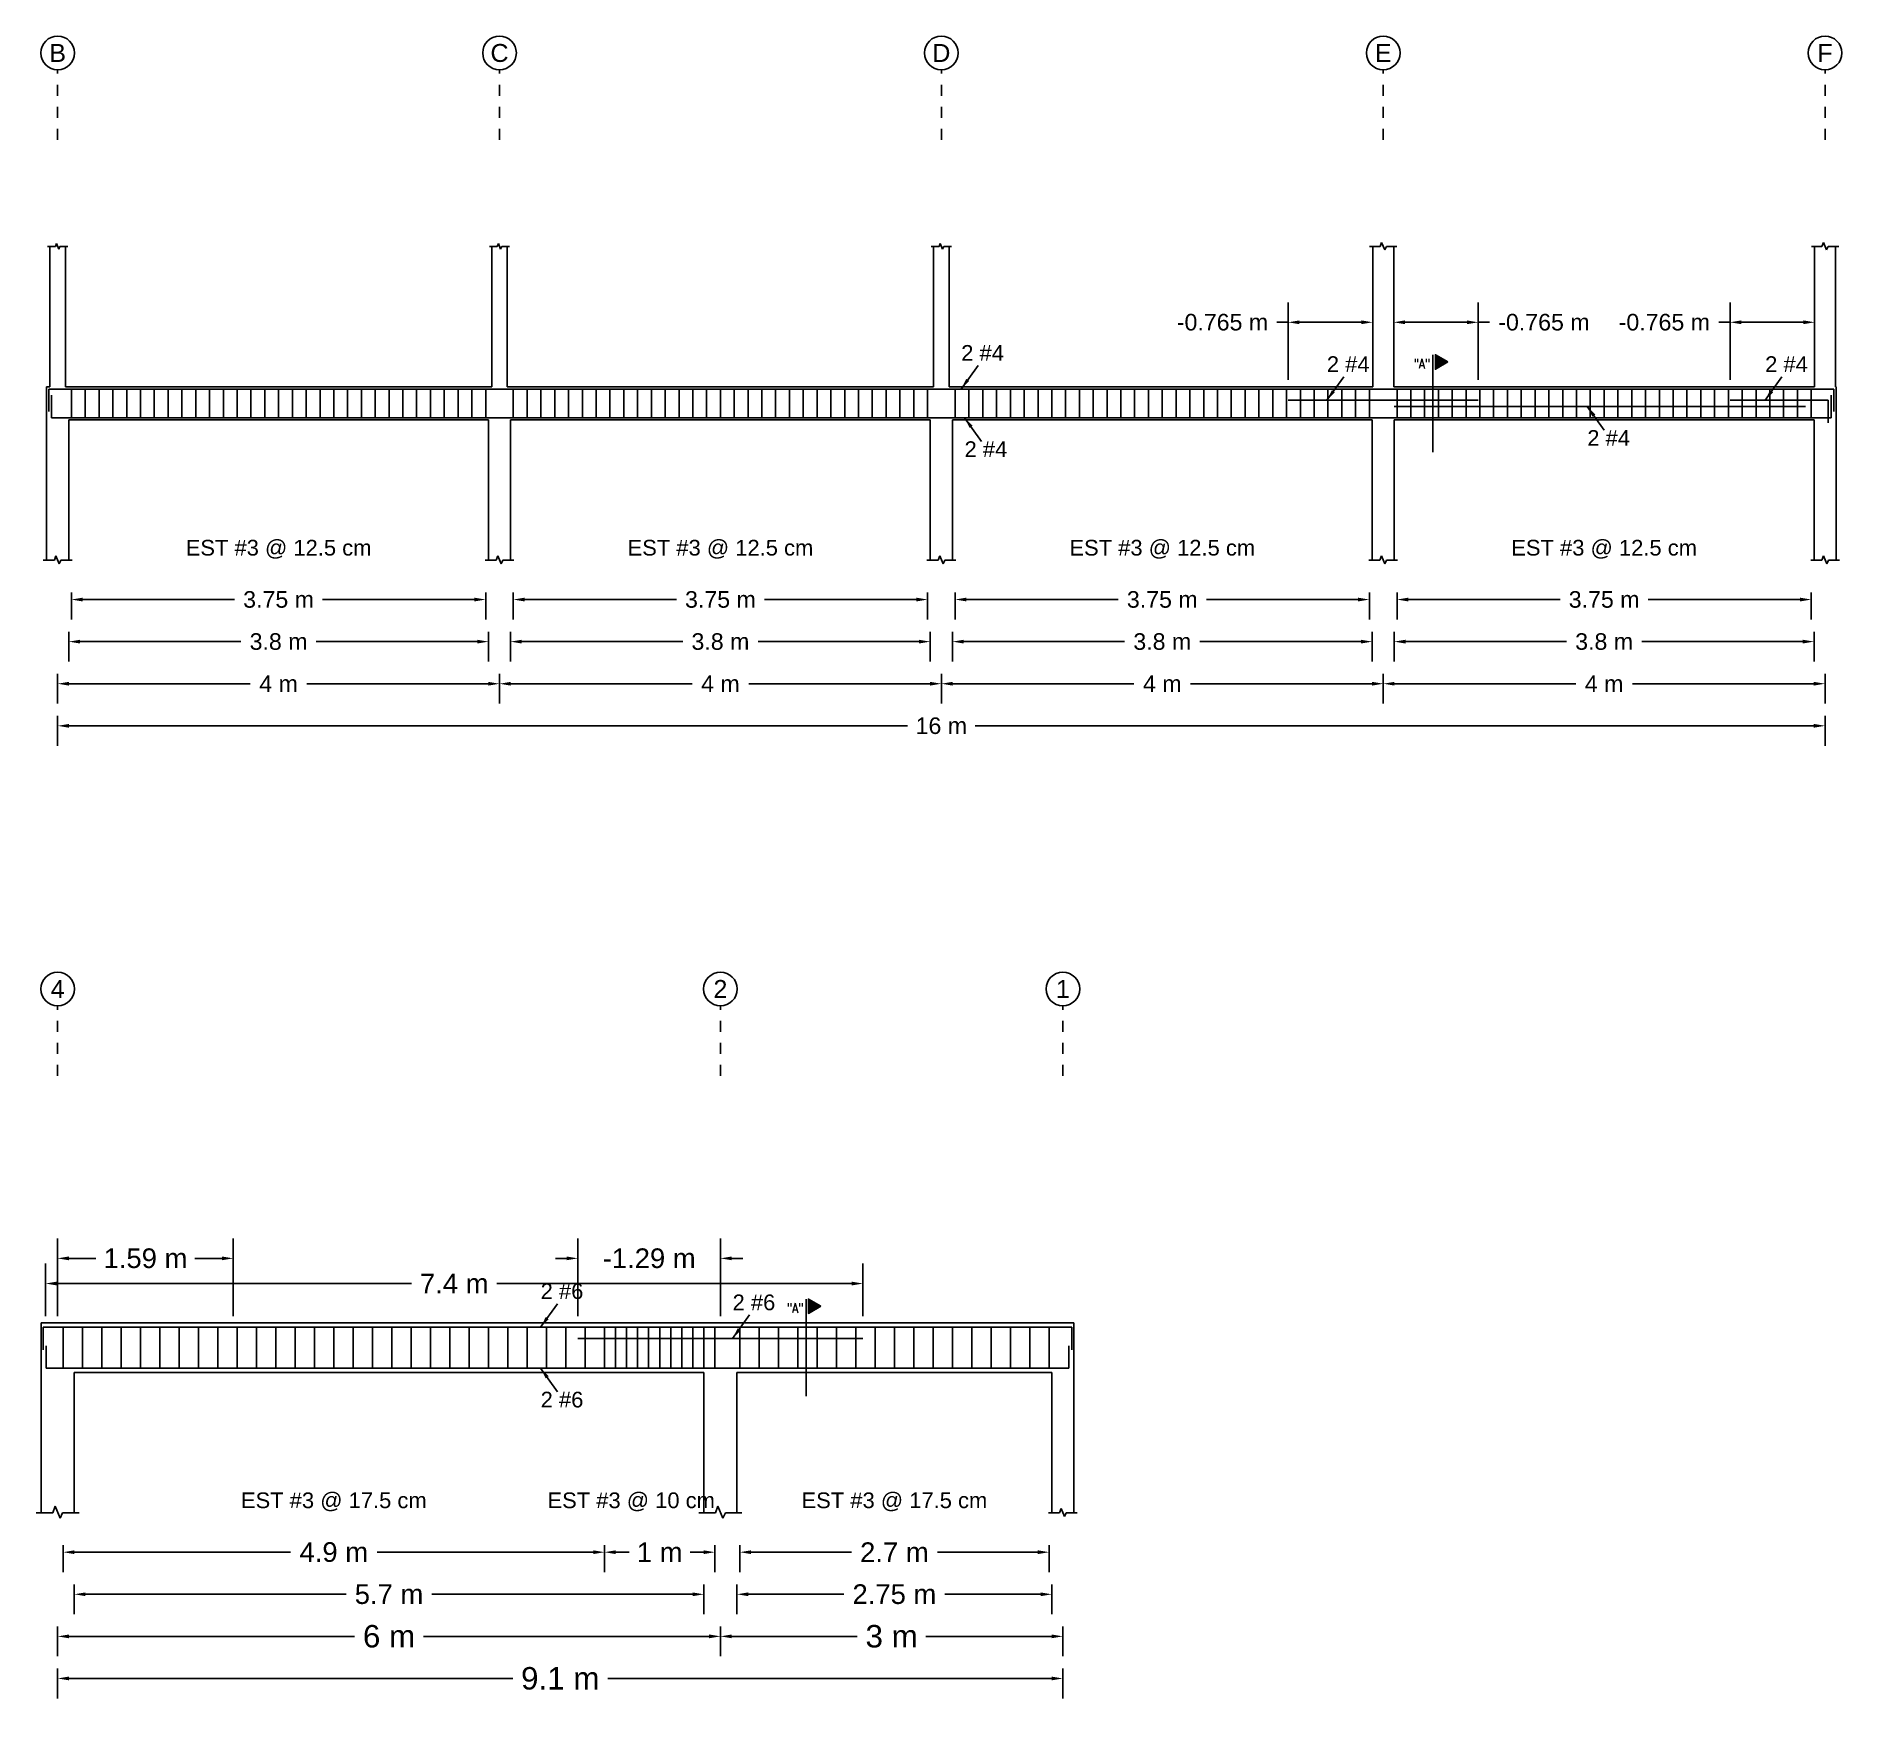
# Model space of a CAD drawing. Header units: metres. Extents: x 3.8 to 20.2, y -3.3 to 11.8.
import ezdxf
from ezdxf.enums import TextEntityAlignment as Align

# ---------------------------------------------------------------- set-up
doc = ezdxf.new("R2010")
doc.units = ezdxf.units.M
doc.header["$MEASUREMENT"] = 0
doc.linetypes.add('DASHED', pattern=[0.75, 0.5, -0.25])
for name, color, linetype in [('AXES', 7, 'Continuous'), ('GEOMETRY_CONTOURS', 7, 'Continuous'), ('GEOMETRY_DIMENSIONS', 7, 'Continuous'), ('LONGITUDINAL_REINFORCEMENT', 7, 'Continuous'), ('REINFORCEMENT_DIMENSIONS', 7, 'Continuous'), ('TRANSVERSAL_REINFORCEMENT', 7, 'Continuous')]:
    doc.layers.add(name, color=color, linetype=linetype)
doc.layers.add('TEXTOS 1', color=7, linetype='Continuous', lineweight=20)
doc.styles.add('romans', font='romans.shx', dxfattribs={"width": 0.7})
doc.styles.get("Standard").update_dxf_attribs({"font": 'arial.ttf'})
doc.dimstyles.get("Standard").update_dxf_attribs({"dimtxt": 0.18, "dimasz": 0.18, "dimexe": 0.18, "dimexo": 0.0625, "dimgap": 0.09, "dimtad": 0, "dimtih": 1, "dimtoh": 1, "dimdec": 4, "dimzin": 0, "dimdsep": 46, "dimtxsty": 'Standard', "dimcen": 0.09, "dimadec": 0, "dimazin": 0, "dimtfac": 1, "dimtdec": 4, "dimtofl": 0, "dimtmove": 0, "dimatfit": 3, "dimfxl": 1, "dimtolj": 1, "dimtzin": 0, "dimarcsym": 0})

# ---------------------------------------------------------------- blocks, each defined once
blk = doc.blocks.new('*D17')
at = {"layer": 'REINFORCEMENT_DIMENSIONS', "color": 0, "lineweight": -2, "transparency": 16777216}
for p, q in [((4.1, 6.457), (4.1, 6.187)), ((7.9, 6.457), (7.9, 6.187)), ((4.202, 6.367), (5.659, 6.367)), ((7.798, 6.367), (6.341, 6.367))]:
    blk.add_line(p, q, dxfattribs=at)
at = {"layer": 'REINFORCEMENT_DIMENSIONS', "color": 0, "transparency": 16777216}
for points in [[(4.202, 6.384), (4.202, 6.35), (4.1, 6.367)], [(7.798, 6.384), (7.798, 6.35), (7.9, 6.367)]]:
    blk.add_solid(points, dxfattribs=at)
at = {"layer": 'REINFORCEMENT_DIMENSIONS', "color": 0, "transparency": 16777216, "insert": (6, 6.367), "char_height": 0.15, "attachment_point": 5}
blk.add_mtext('\\A1;3.8 m', dxfattribs=at)
blk = doc.blocks.new('*D18')
at = {"layer": 'REINFORCEMENT_DIMENSIONS', "color": 0, "lineweight": -2, "transparency": 16777216}
for p, q in [((8.1, 6.457), (8.1, 6.187)), ((11.9, 6.457), (11.9, 6.187)), ((8.202, 6.367), (9.659, 6.367)), ((11.798, 6.367), (10.341, 6.367))]:
    blk.add_line(p, q, dxfattribs=at)
at = {"layer": 'REINFORCEMENT_DIMENSIONS', "color": 0, "transparency": 16777216}
for points in [[(8.202, 6.384), (8.202, 6.35), (8.1, 6.367)], [(11.798, 6.384), (11.798, 6.35), (11.9, 6.367)]]:
    blk.add_solid(points, dxfattribs=at)
at = {"layer": 'REINFORCEMENT_DIMENSIONS', "color": 0, "transparency": 16777216, "insert": (10, 6.367), "char_height": 0.15, "attachment_point": 5}
blk.add_mtext('\\A1;3.8 m', dxfattribs=at)
blk = doc.blocks.new('*D19')
at = {"layer": 'REINFORCEMENT_DIMENSIONS', "color": 0, "lineweight": -2, "transparency": 16777216}
for p, q in [((12.1, 6.457), (12.1, 6.187)), ((15.9, 6.457), (15.9, 6.187)), ((12.202, 6.367), (13.659, 6.367)), ((15.798, 6.367), (14.341, 6.367))]:
    blk.add_line(p, q, dxfattribs=at)
at = {"layer": 'REINFORCEMENT_DIMENSIONS', "color": 0, "transparency": 16777216}
for points in [[(12.202, 6.384), (12.202, 6.35), (12.1, 6.367)], [(15.798, 6.384), (15.798, 6.35), (15.9, 6.367)]]:
    blk.add_solid(points, dxfattribs=at)
at = {"layer": 'REINFORCEMENT_DIMENSIONS', "color": 0, "transparency": 16777216, "insert": (14, 6.367), "char_height": 0.15, "attachment_point": 5}
blk.add_mtext('\\A1;3.8 m', dxfattribs=at)
blk = doc.blocks.new('*D20')
at = {"layer": 'REINFORCEMENT_DIMENSIONS', "color": 0, "lineweight": -2, "transparency": 16777216}
for p, q in [((16.1, 6.457), (16.1, 6.187)), ((19.9, 6.457), (19.9, 6.187)), ((16.202, 6.367), (17.659, 6.367)), ((19.798, 6.367), (18.341, 6.367))]:
    blk.add_line(p, q, dxfattribs=at)
at = {"layer": 'REINFORCEMENT_DIMENSIONS', "color": 0, "transparency": 16777216}
for points in [[(16.202, 6.384), (16.202, 6.35), (16.1, 6.367)], [(19.798, 6.384), (19.798, 6.35), (19.9, 6.367)]]:
    blk.add_solid(points, dxfattribs=at)
at = {"layer": 'REINFORCEMENT_DIMENSIONS', "color": 0, "transparency": 16777216, "insert": (18, 6.367), "char_height": 0.15, "attachment_point": 5}
blk.add_mtext('\\A1;3.8 m', dxfattribs=at)
blk = doc.blocks.new('*D23')
at = {"layer": 'REINFORCEMENT_DIMENSIONS', "color": 0, "lineweight": -2, "transparency": 16777216}
for p, q in [((4, 6.076), (4, 5.806)), ((8, 6.076), (8, 5.806)), ((4.102, 5.986), (5.743, 5.986)), ((7.898, 5.986), (6.257, 5.986))]:
    blk.add_line(p, q, dxfattribs=at)
at = {"layer": 'REINFORCEMENT_DIMENSIONS', "color": 0, "transparency": 16777216}
for points in [[(4.102, 6.003), (4.102, 5.969), (4, 5.986)], [(7.898, 6.003), (7.898, 5.969), (8, 5.986)]]:
    blk.add_solid(points, dxfattribs=at)
at = {"layer": 'REINFORCEMENT_DIMENSIONS', "color": 0, "transparency": 16777216, "insert": (6, 5.986), "char_height": 0.15, "attachment_point": 5}
blk.add_mtext('\\A1;4 m', dxfattribs=at)
blk = doc.blocks.new('*D24')
at = {"layer": 'REINFORCEMENT_DIMENSIONS', "color": 0, "lineweight": -2, "transparency": 16777216}
for p, q in [((8, 6.076), (8, 5.806)), ((12, 6.076), (12, 5.806)), ((8.102, 5.986), (9.743, 5.986)), ((11.898, 5.986), (10.257, 5.986))]:
    blk.add_line(p, q, dxfattribs=at)
at = {"layer": 'REINFORCEMENT_DIMENSIONS', "color": 0, "transparency": 16777216}
for points in [[(8.102, 6.003), (8.102, 5.969), (8, 5.986)], [(11.898, 6.003), (11.898, 5.969), (12, 5.986)]]:
    blk.add_solid(points, dxfattribs=at)
at = {"layer": 'REINFORCEMENT_DIMENSIONS', "color": 0, "transparency": 16777216, "insert": (10, 5.986), "char_height": 0.15, "attachment_point": 5}
blk.add_mtext('\\A1;4 m', dxfattribs=at)
blk = doc.blocks.new('*D25')
at = {"layer": 'REINFORCEMENT_DIMENSIONS', "color": 0, "lineweight": -2, "transparency": 16777216}
for p, q in [((12, 6.076), (12, 5.806)), ((16, 6.076), (16, 5.806)), ((12.102, 5.986), (13.743, 5.986)), ((15.898, 5.986), (14.257, 5.986))]:
    blk.add_line(p, q, dxfattribs=at)
at = {"layer": 'REINFORCEMENT_DIMENSIONS', "color": 0, "transparency": 16777216}
for points in [[(12.102, 6.003), (12.102, 5.969), (12, 5.986)], [(15.898, 6.003), (15.898, 5.969), (16, 5.986)]]:
    blk.add_solid(points, dxfattribs=at)
at = {"layer": 'REINFORCEMENT_DIMENSIONS', "color": 0, "transparency": 16777216, "insert": (14, 5.986), "char_height": 0.15, "attachment_point": 5}
blk.add_mtext('\\A1;4 m', dxfattribs=at)
blk = doc.blocks.new('*D26')
at = {"layer": 'REINFORCEMENT_DIMENSIONS', "color": 0, "lineweight": -2, "transparency": 16777216}
for p, q in [((16, 6.076), (16, 5.806)), ((20, 6.076), (20, 5.806)), ((16.102, 5.986), (17.743, 5.986)), ((19.898, 5.986), (18.257, 5.986))]:
    blk.add_line(p, q, dxfattribs=at)
at = {"layer": 'REINFORCEMENT_DIMENSIONS', "color": 0, "transparency": 16777216}
for points in [[(16.102, 6.003), (16.102, 5.969), (16, 5.986)], [(19.898, 6.003), (19.898, 5.969), (20, 5.986)]]:
    blk.add_solid(points, dxfattribs=at)
at = {"layer": 'REINFORCEMENT_DIMENSIONS', "color": 0, "transparency": 16777216, "insert": (18, 5.986), "char_height": 0.15, "attachment_point": 5}
blk.add_mtext('\\A1;4 m', dxfattribs=at)
blk = doc.blocks.new('*D27')
at = {"layer": 'REINFORCEMENT_DIMENSIONS', "color": 0, "lineweight": -2, "transparency": 16777216}
for p, q in [((4, 5.695), (4, 5.425)), ((4.102, 5.605), (11.695, 5.605)), ((19.898, 5.605), (12.305, 5.605)), ((20, 5.695), (20, 5.425))]:
    blk.add_line(p, q, dxfattribs=at)
at = {"layer": 'REINFORCEMENT_DIMENSIONS', "color": 0, "transparency": 16777216}
for points in [[(4.102, 5.622), (4.102, 5.588), (4, 5.605)], [(19.898, 5.622), (19.898, 5.588), (20, 5.605)]]:
    blk.add_solid(points, dxfattribs=at)
at = {"layer": 'REINFORCEMENT_DIMENSIONS', "color": 0, "transparency": 16777216, "insert": (12, 5.605), "char_height": 0.15, "attachment_point": 5}
blk.add_mtext('\\A1;16 m', dxfattribs=at)
blk = doc.blocks.new('*D28')
at = {"layer": 'REINFORCEMENT_DIMENSIONS', "color": 0, "lineweight": -2, "transparency": 16777216}
for p, q in [((19.14, 8.736), (19.14, 9.438)), ((19.905, 8.736), (19.905, 9.438)), ((19.14, 9.258), (19.038, 9.258)), ((19.803, 9.258), (19.242, 9.258))]:
    blk.add_line(p, q, dxfattribs=at)
at = {"layer": 'REINFORCEMENT_DIMENSIONS', "color": 0, "transparency": 16777216}
for points in [[(19.242, 9.275), (19.242, 9.241), (19.14, 9.258)], [(19.803, 9.275), (19.803, 9.241), (19.905, 9.258)]]:
    blk.add_solid(points, dxfattribs=at)
at = {"layer": 'REINFORCEMENT_DIMENSIONS', "color": 0, "transparency": 16777216, "insert": (18.545, 9.258), "char_height": 0.15, "attachment_point": 5}
blk.add_mtext('\\A1;-0.765 m', dxfattribs=at)
blk = doc.blocks.new('*D29')
at = {"layer": 'REINFORCEMENT_DIMENSIONS', "color": 0, "lineweight": -2, "transparency": 16777216}
for p, q in [((15.14, 8.736), (15.14, 9.438)), ((15.905, 8.736), (15.905, 9.438)), ((15.14, 9.258), (15.038, 9.258)), ((15.803, 9.258), (15.242, 9.258))]:
    blk.add_line(p, q, dxfattribs=at)
at = {"layer": 'REINFORCEMENT_DIMENSIONS', "color": 0, "transparency": 16777216}
for points in [[(15.242, 9.275), (15.242, 9.241), (15.14, 9.258)], [(15.803, 9.275), (15.803, 9.241), (15.905, 9.258)]]:
    blk.add_solid(points, dxfattribs=at)
at = {"layer": 'REINFORCEMENT_DIMENSIONS', "color": 0, "transparency": 16777216, "insert": (14.545, 9.258), "char_height": 0.15, "attachment_point": 5}
blk.add_mtext('\\A1;-0.765 m', dxfattribs=at)
blk = doc.blocks.new('*D30')
at = {"layer": 'REINFORCEMENT_DIMENSIONS', "color": 0, "lineweight": -2, "transparency": 16777216}
for p, q in [((4.125, 6.813), (4.125, 6.568)), ((4.227, 6.748), (5.601, 6.748)), ((7.773, 6.748), (6.399, 6.748)), ((7.875, 6.813), (7.875, 6.568))]:
    blk.add_line(p, q, dxfattribs=at)
at = {"layer": 'REINFORCEMENT_DIMENSIONS', "color": 0, "transparency": 16777216}
for points in [[(4.227, 6.765), (4.227, 6.731), (4.125, 6.748)], [(7.773, 6.765), (7.773, 6.731), (7.875, 6.748)]]:
    blk.add_solid(points, dxfattribs=at)
at = {"layer": 'REINFORCEMENT_DIMENSIONS', "color": 0, "transparency": 16777216, "insert": (6, 6.748), "char_height": 0.15, "attachment_point": 5}
blk.add_mtext('\\A1;3.75 m', dxfattribs=at)
blk = doc.blocks.new('*D31')
at = {"layer": 'REINFORCEMENT_DIMENSIONS', "color": 0, "lineweight": -2, "transparency": 16777216}
for p, q in [((8.125, 6.813), (8.125, 6.568)), ((8.227, 6.748), (9.601, 6.748)), ((11.773, 6.748), (10.399, 6.748)), ((11.875, 6.813), (11.875, 6.568))]:
    blk.add_line(p, q, dxfattribs=at)
at = {"layer": 'REINFORCEMENT_DIMENSIONS', "color": 0, "transparency": 16777216}
for points in [[(8.227, 6.765), (8.227, 6.731), (8.125, 6.748)], [(11.773, 6.765), (11.773, 6.731), (11.875, 6.748)]]:
    blk.add_solid(points, dxfattribs=at)
at = {"layer": 'REINFORCEMENT_DIMENSIONS', "color": 0, "transparency": 16777216, "insert": (10, 6.748), "char_height": 0.15, "attachment_point": 5}
blk.add_mtext('\\A1;3.75 m', dxfattribs=at)
blk = doc.blocks.new('*D21')
at = {"layer": 'REINFORCEMENT_DIMENSIONS', "color": 0, "lineweight": -2, "transparency": 16777216}
for p, q in [((12.125, 6.813), (12.125, 6.568)), ((12.227, 6.748), (13.601, 6.748)), ((15.773, 6.748), (14.399, 6.748)), ((15.875, 6.813), (15.875, 6.568))]:
    blk.add_line(p, q, dxfattribs=at)
at = {"layer": 'REINFORCEMENT_DIMENSIONS', "color": 0, "transparency": 16777216}
for points in [[(12.227, 6.765), (12.227, 6.731), (12.125, 6.748)], [(15.773, 6.765), (15.773, 6.731), (15.875, 6.748)]]:
    blk.add_solid(points, dxfattribs=at)
at = {"layer": 'REINFORCEMENT_DIMENSIONS', "color": 0, "transparency": 16777216, "insert": (14, 6.748), "char_height": 0.15, "attachment_point": 5}
blk.add_mtext('\\A1;3.75 m', dxfattribs=at)
blk = doc.blocks.new('*D22')
at = {"layer": 'REINFORCEMENT_DIMENSIONS', "color": 0, "lineweight": -2, "transparency": 16777216}
for p, q in [((16.125, 6.813), (16.125, 6.568)), ((16.227, 6.748), (17.601, 6.748)), ((19.773, 6.748), (18.399, 6.748)), ((19.875, 6.813), (19.875, 6.568))]:
    blk.add_line(p, q, dxfattribs=at)
at = {"layer": 'REINFORCEMENT_DIMENSIONS', "color": 0, "transparency": 16777216}
for points in [[(16.227, 6.765), (16.227, 6.731), (16.125, 6.748)], [(19.773, 6.765), (19.773, 6.731), (19.875, 6.748)]]:
    blk.add_solid(points, dxfattribs=at)
at = {"layer": 'REINFORCEMENT_DIMENSIONS', "color": 0, "transparency": 16777216, "insert": (18, 6.748), "char_height": 0.15, "attachment_point": 5}
blk.add_mtext('\\A1;3.75 m', dxfattribs=at)
blk = doc.blocks.new('*D32')
at = {"layer": 'REINFORCEMENT_DIMENSIONS', "color": 0, "lineweight": -2, "transparency": 16777216}
for p, q in [((16.095, 8.736), (16.095, 9.438)), ((16.86, 8.736), (16.86, 9.438)), ((16.197, 9.258), (16.758, 9.258)), ((16.86, 9.258), (16.962, 9.258))]:
    blk.add_line(p, q, dxfattribs=at)
at = {"layer": 'REINFORCEMENT_DIMENSIONS', "color": 0, "transparency": 16777216}
for points in [[(16.197, 9.275), (16.197, 9.241), (16.095, 9.258)], [(16.758, 9.275), (16.758, 9.241), (16.86, 9.258)]]:
    blk.add_solid(points, dxfattribs=at)
at = {"layer": 'REINFORCEMENT_DIMENSIONS', "color": 0, "transparency": 16777216, "insert": (17.455, 9.258), "char_height": 0.15, "attachment_point": 5}
blk.add_mtext('\\A1;-0.765 m', dxfattribs=at)
blk = doc.blocks.new('*D33')
at = {"layer": 'GEOMETRY_DIMENSIONS', "color": 0, "lineweight": -2, "transparency": 16777216}
for p, q in [((4.15, -2.167), (4.15, -2.437)), ((4.252, -2.257), (6.613, -2.257)), ((9.748, -2.257), (7.387, -2.257)), ((9.85, -2.167), (9.85, -2.437))]:
    blk.add_line(p, q, dxfattribs=at)
at = {"layer": 'GEOMETRY_DIMENSIONS', "color": 0, "transparency": 16777216}
for points in [[(4.252, -2.24), (4.252, -2.274), (4.15, -2.257)], [(9.748, -2.24), (9.748, -2.274), (9.85, -2.257)]]:
    blk.add_solid(points, dxfattribs=at)
at = {"layer": 'GEOMETRY_DIMENSIONS', "color": 0, "transparency": 16777216, "insert": (7, -2.257), "char_height": 0.1778, "attachment_point": 5}
blk.add_mtext('\\A1;5.7 m', dxfattribs=at)
blk = doc.blocks.new('*D34')
at = {"layer": 'GEOMETRY_DIMENSIONS', "color": 0, "lineweight": -2, "transparency": 16777216}
for p, q in [((10.15, -2.167), (10.15, -2.437)), ((10.252, -2.257), (11.117, -2.257)), ((12.898, -2.257), (12.033, -2.257)), ((13, -2.167), (13, -2.437))]:
    blk.add_line(p, q, dxfattribs=at)
at = {"layer": 'GEOMETRY_DIMENSIONS', "color": 0, "transparency": 16777216}
for points in [[(10.252, -2.24), (10.252, -2.274), (10.15, -2.257)], [(12.898, -2.24), (12.898, -2.274), (13, -2.257)]]:
    blk.add_solid(points, dxfattribs=at)
at = {"layer": 'GEOMETRY_DIMENSIONS', "color": 0, "transparency": 16777216, "insert": (11.575, -2.257), "char_height": 0.1778, "attachment_point": 5}
blk.add_mtext('\\A1;2.75 m', dxfattribs=at)
blk = doc.blocks.new('*D35')
at = {"layer": 'GEOMETRY_DIMENSIONS', "color": 0, "lineweight": -2, "transparency": 16777216}
for p, q in [((4, -2.548), (4, -2.818)), ((10, -2.548), (10, -2.818)), ((4.102, -2.638), (6.688, -2.638)), ((9.898, -2.638), (7.312, -2.638))]:
    blk.add_line(p, q, dxfattribs=at)
at = {"layer": 'GEOMETRY_DIMENSIONS', "color": 0, "transparency": 16777216}
for points in [[(4.102, -2.621), (4.102, -2.655), (4, -2.638)], [(9.898, -2.621), (9.898, -2.655), (10, -2.638)]]:
    blk.add_solid(points, dxfattribs=at)
at = {"layer": 'GEOMETRY_DIMENSIONS', "color": 0, "transparency": 16777216, "insert": (7, -2.638), "char_height": 0.2032, "attachment_point": 5}
blk.add_mtext('\\A1;6 m', dxfattribs=at)
blk = doc.blocks.new('*D36')
at = {"layer": 'GEOMETRY_DIMENSIONS', "color": 0, "lineweight": -2, "transparency": 16777216}
for p, q in [((10, -2.548), (10, -2.818)), ((13.1, -2.548), (13.1, -2.818)), ((10.102, -2.638), (11.239, -2.638)), ((12.998, -2.638), (11.861, -2.638))]:
    blk.add_line(p, q, dxfattribs=at)
at = {"layer": 'GEOMETRY_DIMENSIONS', "color": 0, "transparency": 16777216}
for points in [[(10.102, -2.621), (10.102, -2.655), (10, -2.638)], [(12.998, -2.621), (12.998, -2.655), (13.1, -2.638)]]:
    blk.add_solid(points, dxfattribs=at)
at = {"layer": 'GEOMETRY_DIMENSIONS', "color": 0, "transparency": 16777216, "insert": (11.55, -2.638), "char_height": 0.2032, "attachment_point": 5}
blk.add_mtext('\\A1;3 m', dxfattribs=at)
blk = doc.blocks.new('*D37')
at = {"layer": 'GEOMETRY_DIMENSIONS', "color": 0, "lineweight": -2, "transparency": 16777216}
for p, q in [((4, -2.929), (4, -3.199)), ((13.1, -2.929), (13.1, -3.199)), ((4.102, -3.019), (8.12, -3.019)), ((12.998, -3.019), (8.98, -3.019))]:
    blk.add_line(p, q, dxfattribs=at)
at = {"layer": 'GEOMETRY_DIMENSIONS', "color": 0, "transparency": 16777216}
for points in [[(4.102, -3.002), (4.102, -3.036), (4, -3.019)], [(12.998, -3.002), (12.998, -3.036), (13.1, -3.019)]]:
    blk.add_solid(points, dxfattribs=at)
at = {"layer": 'GEOMETRY_DIMENSIONS', "color": 0, "transparency": 16777216, "insert": (8.55, -3.019), "char_height": 0.2032, "attachment_point": 5}
blk.add_mtext('\\A1;9.1 m', dxfattribs=at)
blk = doc.blocks.new('*D38')
at = {"layer": 'REINFORCEMENT_DIMENSIONS', "color": 0, "lineweight": -2, "transparency": 16777216}
for p, q in [((3.89, 0.262), (3.89, 0.736)), ((11.29, 0.262), (11.29, 0.736)), ((3.992, 0.556), (7.203, 0.556)), ((11.188, 0.556), (7.977, 0.556))]:
    blk.add_line(p, q, dxfattribs=at)
at = {"layer": 'REINFORCEMENT_DIMENSIONS', "color": 0, "transparency": 16777216}
for points in [[(3.992, 0.573), (3.992, 0.539), (3.89, 0.556)], [(11.188, 0.573), (11.188, 0.539), (11.29, 0.556)]]:
    blk.add_solid(points, dxfattribs=at)
at = {"layer": 'REINFORCEMENT_DIMENSIONS', "color": 0, "transparency": 16777216, "insert": (7.59, 0.556), "char_height": 0.1778, "attachment_point": 5}
blk.add_mtext('\\A1;7.4 m', dxfattribs=at)
blk = doc.blocks.new('*D39')
at = {"layer": 'REINFORCEMENT_DIMENSIONS', "color": 0, "lineweight": -2, "transparency": 16777216}
for p, q in [((4, 0.262), (4, 0.964)), ((5.59, 0.262), (5.59, 0.964)), ((4.102, 0.784), (4.347, 0.784)), ((5.488, 0.784), (5.243, 0.784))]:
    blk.add_line(p, q, dxfattribs=at)
at = {"layer": 'REINFORCEMENT_DIMENSIONS', "color": 0, "transparency": 16777216}
for points in [[(4.102, 0.801), (4.102, 0.767), (4, 0.784)], [(5.488, 0.801), (5.488, 0.767), (5.59, 0.784)]]:
    blk.add_solid(points, dxfattribs=at)
at = {"layer": 'REINFORCEMENT_DIMENSIONS', "color": 0, "transparency": 16777216, "insert": (4.795, 0.784), "char_height": 0.1778, "attachment_point": 5}
blk.add_mtext('\\A1;1.59 m', dxfattribs=at)
blk = doc.blocks.new('*D40')
at = {"layer": 'REINFORCEMENT_DIMENSIONS', "color": 0, "lineweight": -2, "transparency": 16777216}
for p, q in [((8.71, 0.262), (8.71, 0.964)), ((10, 0.262), (10, 0.964)), ((8.608, 0.784), (8.507, 0.784)), ((10.102, 0.784), (10.203, 0.784))]:
    blk.add_line(p, q, dxfattribs=at)
at = {"layer": 'REINFORCEMENT_DIMENSIONS', "color": 0, "transparency": 16777216}
for points in [[(8.608, 0.801), (8.608, 0.767), (8.71, 0.784)], [(10.102, 0.801), (10.102, 0.767), (10, 0.784)]]:
    blk.add_solid(points, dxfattribs=at)
at = {"layer": 'REINFORCEMENT_DIMENSIONS', "color": 0, "transparency": 16777216, "insert": (9.355, 0.784), "char_height": 0.1778, "attachment_point": 5}
blk.add_mtext('\\A1;-1.29 m', dxfattribs=at)
blk = doc.blocks.new('*D41')
at = {"layer": 'REINFORCEMENT_DIMENSIONS', "color": 0, "lineweight": -2, "transparency": 16777216}
for p, q in [((4.05, -1.811), (4.05, -2.056)), ((4.152, -1.876), (6.109, -1.876)), ((8.848, -1.876), (6.891, -1.876)), ((8.95, -1.811), (8.95, -2.056))]:
    blk.add_line(p, q, dxfattribs=at)
at = {"layer": 'REINFORCEMENT_DIMENSIONS', "color": 0, "transparency": 16777216}
for points in [[(4.152, -1.859), (4.152, -1.893), (4.05, -1.876)], [(8.848, -1.859), (8.848, -1.893), (8.95, -1.876)]]:
    blk.add_solid(points, dxfattribs=at)
at = {"layer": 'REINFORCEMENT_DIMENSIONS', "color": 0, "transparency": 16777216, "insert": (6.5, -1.876), "char_height": 0.1778, "attachment_point": 5}
blk.add_mtext('\\A1;4.9 m', dxfattribs=at)
blk = doc.blocks.new('*D42')
at = {"layer": 'REINFORCEMENT_DIMENSIONS', "color": 0, "lineweight": -2, "transparency": 16777216}
for p, q in [((8.95, -1.811), (8.95, -2.056)), ((9.052, -1.876), (9.174, -1.876)), ((9.848, -1.876), (9.726, -1.876)), ((9.95, -1.811), (9.95, -2.056))]:
    blk.add_line(p, q, dxfattribs=at)
at = {"layer": 'REINFORCEMENT_DIMENSIONS', "color": 0, "transparency": 16777216}
for points in [[(9.052, -1.859), (9.052, -1.893), (8.95, -1.876)], [(9.848, -1.859), (9.848, -1.893), (9.95, -1.876)]]:
    blk.add_solid(points, dxfattribs=at)
at = {"layer": 'REINFORCEMENT_DIMENSIONS', "color": 0, "transparency": 16777216, "insert": (9.45, -1.876), "char_height": 0.1778, "attachment_point": 5}
blk.add_mtext('\\A1;1 m', dxfattribs=at)
blk = doc.blocks.new('*D43')
at = {"layer": 'REINFORCEMENT_DIMENSIONS', "color": 0, "lineweight": -2, "transparency": 16777216}
for p, q in [((10.175, -1.811), (10.175, -2.056)), ((10.277, -1.876), (11.186, -1.876)), ((12.873, -1.876), (11.964, -1.876)), ((12.975, -1.811), (12.975, -2.056))]:
    blk.add_line(p, q, dxfattribs=at)
at = {"layer": 'REINFORCEMENT_DIMENSIONS', "color": 0, "transparency": 16777216}
for points in [[(10.277, -1.859), (10.277, -1.893), (10.175, -1.876)], [(12.873, -1.859), (12.873, -1.893), (12.975, -1.876)]]:
    blk.add_solid(points, dxfattribs=at)
at = {"layer": 'REINFORCEMENT_DIMENSIONS', "color": 0, "transparency": 16777216, "insert": (11.575, -1.876), "char_height": 0.1778, "attachment_point": 5}
blk.add_mtext('\\A1;2.7 m', dxfattribs=at)

msp = doc.modelspace()

# ---------------------------------------------------------------- hatches: boundary and pattern name
h = msp.add_hatch(color=256)
h.dxf.hatch_style = 1
h.paths.add_polyline_path([(16.58487, 8.89858), (16.47222, 8.83353), (16.47222, 8.96362)])
h = msp.add_hatch(color=256)
h.dxf.hatch_style = 1
h.paths.add_polyline_path([(10.90987, 0.34998), (10.79722, 0.28493), (10.79722, 0.41502)])

# ---------------------------------------------------------------- linework, layer by layer
for points in [[(16.45, 8.96362), (16.45, 8.08358)], [(10.775, 0.41502), (10.775, -0.46502)]]:
    msp.add_lwpolyline(points)
for points in [[(16.58487, 8.89858), (16.47222, 8.83353), (16.47222, 8.96362)], [(10.90987, 0.34998), (10.79722, 0.28493), (10.79722, 0.41502)]]:
    msp.add_lwpolyline(points, close=True)
at = {"layer": 'AXES', "color": 9, "linetype": 'DASHED', "ltscale": 0.1}
for p, q in [((4, 10.9088), (4, 11.5438)), ((8, 10.9088), (8, 11.5438)), ((12, 10.9088), (12, 11.5438)), ((16, 10.9088), (16, 11.5438)), ((20, 10.9088), (20, 11.5438)), ((4, 2.4352), (4, 3.0702)), ((10, 2.4352), (10, 3.0702)), ((13.1, 2.4352), (13.1, 3.0702))]:
    msp.add_line(p, q, dxfattribs=at)
at = {"layer": 'AXES', "color": 8, "linetype": 'Continuous'}
for centre in [(4, 11.6962), (8, 11.6962), (12, 11.6962), (16, 11.6962), (20, 11.6962), (4, 3.2226), (10, 3.2226), (13.1, 3.2226)]:
    msp.add_circle(centre, 0.1524, dxfattribs=at)
at = {"layer": 'GEOMETRY_CONTOURS', "color": 7, "linetype": 'Continuous', "ltscale": 0.1}
for p, q in [((15.97143, 9.9436), (15.98571, 9.9817)), ((15.98571, 9.9817), (16.01429, 9.91312)), ((19.97143, 9.9436), (19.98571, 9.9817)), ((19.98571, 9.9817), (20.01429, 9.91312)), ((3.90919, 9.9436), (3.97905, 9.9436)), ((3.93015, 9.9436), (3.93015, 8.6736)), ((3.97905, 9.9436), (3.98952, 9.97154)), ((3.98952, 9.97154), (4.01048, 9.92125)), ((4.01048, 9.92125), (4.02096, 9.9436)), ((4.02096, 9.9436), (4.09081, 9.9436)), ((4.06985, 9.9436), (4.06985, 8.6736)), ((7.9092, 9.9436), (7.97905, 9.9436)), ((7.93015, 9.9436), (7.93015, 8.6736)), ((7.97905, 9.9436), (7.98952, 9.97154)), ((7.98952, 9.97154), (8.01048, 9.92125)), ((8.01048, 9.92125), (8.02096, 9.9436)), ((8.02096, 9.9436), (8.09081, 9.9436)), ((8.06985, 9.9436), (8.06985, 8.6736)), ((11.9092, 9.9436), (11.97904, 9.9436)), ((11.93015, 9.9436), (11.93015, 8.6736)), ((11.97904, 9.9436), (11.98952, 9.97154)), ((11.98952, 9.97154), (12.01048, 9.92125)), ((12.01048, 9.92125), (12.02096, 9.9436)), ((12.02096, 9.9436), (12.0908, 9.9436)), ((12.06985, 9.9436), (12.06985, 8.6736)), ((15.87618, 9.9436), (15.97143, 9.9436)), ((15.90475, 9.9436), (15.90475, 8.6736)), ((16.01429, 9.91312), (16.02857, 9.9436)), ((16.02857, 9.9436), (16.12382, 9.9436)), ((16.09525, 9.9436), (16.09525, 8.6736)), ((19.87618, 9.9436), (19.97143, 9.9436)), ((19.90475, 9.9436), (19.90475, 8.6736)), ((20.01429, 9.91312), (20.02857, 9.9436)), ((20.02857, 9.9436), (20.12382, 9.9436)), ((20.09525, 9.9436), (20.09525, 8.6736)), ((3.9, 8.3736), (3.9, 8.6736)), ((3.9, 8.6736), (3.93015, 8.6736)), ((4.06985, 8.6736), (7.93015, 8.6736)), ((8.06985, 8.6736), (11.93015, 8.6736)), ((12.06985, 8.6736), (15.90475, 8.6736)), ((16.09525, 8.6736), (19.90475, 8.6736)), ((20.1, 8.6736), (20.09525, 8.6736)), ((20.1, 8.3736), (20.1, 8.6736)), ((3.9, 7.1036), (3.9, 8.3736)), ((4.1, 8.3736), (7.9, 8.3736)), ((4.1, 7.1036), (4.1, 8.3736)), ((7.9, 7.1036), (7.9, 8.3736)), ((8.1, 8.3736), (11.9, 8.3736)), ((8.1, 7.1036), (8.1, 8.3736)), ((11.9, 7.1036), (11.9, 8.3736)), ((12.1, 8.3736), (15.9, 8.3736)), ((12.1, 7.1036), (12.1, 8.3736)), ((15.9, 7.1036), (15.9, 8.3736)), ((16.1, 8.3736), (19.9, 8.3736)), ((16.1, 7.1036), (16.1, 8.3736)), ((19.9, 7.1036), (19.9, 8.3736)), ((20.1, 7.1036), (20.1, 8.3736)), ((3.87, 7.1036), (3.97, 7.1036)), ((3.97, 7.1036), (3.985, 7.1436)), ((3.985, 7.1436), (4.015, 7.0716)), ((4.015, 7.0716), (4.03, 7.1036)), ((4.03, 7.1036), (4.13, 7.1036)), ((7.87, 7.1036), (7.97, 7.1036)), ((7.97, 7.1036), (7.985, 7.1436)), ((7.985, 7.1436), (8.015, 7.0716)), ((8.015, 7.0716), (8.03, 7.1036)), ((8.03, 7.1036), (8.13, 7.1036)), ((11.87, 7.1036), (11.97, 7.1036)), ((11.97, 7.1036), (11.985, 7.1436)), ((11.985, 7.1436), (12.015, 7.0716)), ((12.015, 7.0716), (12.03, 7.1036)), ((12.03, 7.1036), (12.13, 7.1036)), ((15.87, 7.1036), (15.97, 7.1036)), ((15.97, 7.1036), (15.985, 7.1436)), ((15.985, 7.1436), (16.015, 7.0716)), ((16.015, 7.0716), (16.03, 7.1036)), ((16.03, 7.1036), (16.13, 7.1036)), ((19.87, 7.1036), (19.97, 7.1036)), ((19.97, 7.1036), (19.985, 7.1436)), ((19.985, 7.1436), (20.015, 7.0716)), ((20.015, 7.0716), (20.03, 7.1036)), ((20.03, 7.1036), (20.13, 7.1036)), ((3.85, -0.25), (3.85, 0.2)), ((3.85, 0.2), (4, 0.2)), ((4, 0.2), (10, 0.2)), ((10, 0.2), (13.1, 0.2)), ((13.2, 0.2), (13.1, 0.2)), ((13.2, -0.25), (13.2, 0.2)), ((3.85, -1.52), (3.85, -0.25)), ((4.15, -0.25), (9.85, -0.25)), ((4.15, -1.52), (4.15, -0.25)), ((9.85, -1.52), (9.85, -0.25)), ((10.15, -0.25), (13, -0.25)), ((10.15, -1.52), (10.15, -0.25)), ((13, -1.52), (13, -0.25)), ((13.2, -1.52), (13.2, -0.25)), ((3.955, -1.52), (3.9775, -1.46)), ((3.9775, -1.46), (4.0225, -1.568)), ((9.955, -1.52), (9.9775, -1.46)), ((9.9775, -1.46), (10.0225, -1.568)), ((3.805, -1.52), (3.955, -1.52)), ((4.0225, -1.568), (4.045, -1.52)), ((4.045, -1.52), (4.195, -1.52)), ((9.805, -1.52), (9.955, -1.52)), ((10.0225, -1.568), (10.045, -1.52)), ((10.045, -1.52), (10.195, -1.52)), ((12.97, -1.52), (13.07, -1.52)), ((13.07, -1.52), (13.085, -1.48)), ((13.085, -1.48), (13.115, -1.552)), ((13.115, -1.552), (13.13, -1.52)), ((13.13, -1.52), (13.23, -1.52))]:
    msp.add_line(p, q, dxfattribs=at)
at = {"layer": 'LONGITUDINAL_REINFORCEMENT', "color": 7, "linetype": 'Continuous', "ltscale": 0.1}
for p, q in [((3.92, 8.6536), (20.08, 8.6536)), ((3.92, 8.6536), (3.92, 8.4504)), ((3.9454, 8.3936), (3.9454, 8.5968)), ((15.14, 8.552), (16.86, 8.552)), ((19.14, 8.552), (20.0292, 8.552)), ((20.0292, 8.552), (20.0292, 8.3488)), ((20.0546, 8.3936), (20.0546, 8.5968)), ((20.08, 8.6536), (20.08, 8.4504)), ((3.9454, 8.3936), (20.0546, 8.3936)), ((16.1, 8.4952), (19.8238, 8.4952)), ((3.87, 0.16), (13.18, 0.16)), ((3.87, 0.16), (3.87, -0.0432)), ((8.71, 0.0584), (11.29, 0.0584)), ((13.18, 0.16), (13.18, -0.0432)), ((3.8954, -0.21), (3.8954, -0.0068)), ((13.1546, -0.21), (13.1546, -0.0068)), ((3.8954, -0.21), (13.1546, -0.21))]:
    msp.add_line(p, q, dxfattribs=at)
at = {"layer": 'TRANSVERSAL_REINFORCEMENT', "color": 7, "linetype": 'Continuous', "ltscale": 0.1}
for p, q in [((4.125, 8.6546), (4.125, 8.3926)), ((4.25, 8.6546), (4.25, 8.3926)), ((4.375, 8.6546), (4.375, 8.3926)), ((4.5, 8.6546), (4.5, 8.3926)), ((4.625, 8.6546), (4.625, 8.3926)), ((4.75, 8.6546), (4.75, 8.3926)), ((4.875, 8.6546), (4.875, 8.3926)), ((5, 8.6546), (5, 8.3926)), ((5.125, 8.6546), (5.125, 8.3926)), ((5.25, 8.6546), (5.25, 8.3926)), ((5.375, 8.6546), (5.375, 8.3926)), ((5.5, 8.6546), (5.5, 8.3926)), ((5.625, 8.6546), (5.625, 8.3926)), ((5.75, 8.6546), (5.75, 8.3926)), ((5.875, 8.6546), (5.875, 8.3926)), ((6, 8.6546), (6, 8.3926)), ((6.125, 8.6546), (6.125, 8.3926)), ((6.25, 8.6546), (6.25, 8.3926)), ((6.375, 8.6546), (6.375, 8.3926)), ((6.5, 8.6546), (6.5, 8.3926)), ((6.625, 8.6546), (6.625, 8.3926)), ((6.75, 8.6546), (6.75, 8.3926)), ((6.875, 8.6546), (6.875, 8.3926)), ((7, 8.6546), (7, 8.3926)), ((7.125, 8.6546), (7.125, 8.3926)), ((7.25, 8.6546), (7.25, 8.3926)), ((7.375, 8.6546), (7.375, 8.3926)), ((7.5, 8.6546), (7.5, 8.3926)), ((7.625, 8.6546), (7.625, 8.3926)), ((7.75, 8.6546), (7.75, 8.3926)), ((7.875, 8.6546), (7.875, 8.3926)), ((8.125, 8.6546), (8.125, 8.3926)), ((8.25, 8.6546), (8.25, 8.3926)), ((8.375, 8.6546), (8.375, 8.3926)), ((8.5, 8.6546), (8.5, 8.3926)), ((8.625, 8.6546), (8.625, 8.3926)), ((8.75, 8.6546), (8.75, 8.3926)), ((8.875, 8.6546), (8.875, 8.3926)), ((9, 8.6546), (9, 8.3926)), ((9.125, 8.6546), (9.125, 8.3926)), ((9.25, 8.6546), (9.25, 8.3926)), ((9.375, 8.6546), (9.375, 8.3926)), ((9.5, 8.6546), (9.5, 8.3926)), ((9.625, 8.6546), (9.625, 8.3926)), ((9.75, 8.6546), (9.75, 8.3926)), ((9.875, 8.6546), (9.875, 8.3926)), ((10, 8.6546), (10, 8.3926)), ((10.125, 8.6546), (10.125, 8.3926)), ((10.25, 8.6546), (10.25, 8.3926)), ((10.375, 8.6546), (10.375, 8.3926)), ((10.5, 8.6546), (10.5, 8.3926)), ((10.625, 8.6546), (10.625, 8.3926)), ((10.75, 8.6546), (10.75, 8.3926)), ((10.875, 8.6546), (10.875, 8.3926)), ((11, 8.6546), (11, 8.3926)), ((11.125, 8.6546), (11.125, 8.3926)), ((11.25, 8.6546), (11.25, 8.3926)), ((11.375, 8.6546), (11.375, 8.3926)), ((11.5, 8.6546), (11.5, 8.3926)), ((11.625, 8.6546), (11.625, 8.3926)), ((11.75, 8.6546), (11.75, 8.3926)), ((11.875, 8.6546), (11.875, 8.3926)), ((12.125, 8.6546), (12.125, 8.3926)), ((12.25, 8.6546), (12.25, 8.3926)), ((12.375, 8.6546), (12.375, 8.3926)), ((12.5, 8.6546), (12.5, 8.3926)), ((12.625, 8.6546), (12.625, 8.3926)), ((12.75, 8.6546), (12.75, 8.3926)), ((12.875, 8.6546), (12.875, 8.3926)), ((13, 8.6546), (13, 8.3926)), ((13.125, 8.6546), (13.125, 8.3926)), ((13.25, 8.6546), (13.25, 8.3926)), ((13.375, 8.6546), (13.375, 8.3926)), ((13.5, 8.6546), (13.5, 8.3926)), ((13.625, 8.6546), (13.625, 8.3926)), ((13.75, 8.6546), (13.75, 8.3926)), ((13.875, 8.6546), (13.875, 8.3926)), ((14, 8.6546), (14, 8.3926)), ((14.125, 8.6546), (14.125, 8.3926)), ((14.25, 8.6546), (14.25, 8.3926)), ((14.375, 8.6546), (14.375, 8.3926)), ((14.5, 8.6546), (14.5, 8.3926)), ((14.625, 8.6546), (14.625, 8.3926)), ((14.75, 8.6546), (14.75, 8.3926)), ((14.875, 8.6546), (14.875, 8.3926)), ((15, 8.6546), (15, 8.3926)), ((15.125, 8.6546), (15.125, 8.3926)), ((15.25, 8.6546), (15.25, 8.3926)), ((15.375, 8.6546), (15.375, 8.3926)), ((15.5, 8.6546), (15.5, 8.3926)), ((15.625, 8.6546), (15.625, 8.3926)), ((15.75, 8.6546), (15.75, 8.3926)), ((15.875, 8.6546), (15.875, 8.3926)), ((16.125, 8.6546), (16.125, 8.3926)), ((16.25, 8.6546), (16.25, 8.3926)), ((16.375, 8.6546), (16.375, 8.3926)), ((16.5, 8.6546), (16.5, 8.3926)), ((16.625, 8.6546), (16.625, 8.3926)), ((16.75, 8.6546), (16.75, 8.3926)), ((16.875, 8.6546), (16.875, 8.3926)), ((17, 8.6546), (17, 8.3926)), ((17.125, 8.6546), (17.125, 8.3926)), ((17.25, 8.6546), (17.25, 8.3926)), ((17.375, 8.6546), (17.375, 8.3926)), ((17.5, 8.6546), (17.5, 8.3926)), ((17.625, 8.6546), (17.625, 8.3926)), ((17.75, 8.6546), (17.75, 8.3926)), ((17.875, 8.6546), (17.875, 8.3926)), ((18, 8.6546), (18, 8.3926)), ((18.125, 8.6546), (18.125, 8.3926)), ((18.25, 8.6546), (18.25, 8.3926)), ((18.375, 8.6546), (18.375, 8.3926)), ((18.5, 8.6546), (18.5, 8.3926)), ((18.625, 8.6546), (18.625, 8.3926)), ((18.75, 8.6546), (18.75, 8.3926)), ((18.875, 8.6546), (18.875, 8.3926)), ((19, 8.6546), (19, 8.3926)), ((19.125, 8.6546), (19.125, 8.3926)), ((19.25, 8.6546), (19.25, 8.3926)), ((19.375, 8.6546), (19.375, 8.3926)), ((19.5, 8.6546), (19.5, 8.3926)), ((19.625, 8.6546), (19.625, 8.3926)), ((19.75, 8.6546), (19.75, 8.3926)), ((19.875, 8.6546), (19.875, 8.3926)), ((4.05, 0.162), (4.05, -0.212)), ((4.225, 0.162), (4.225, -0.212)), ((4.4, 0.162), (4.4, -0.212)), ((4.575, 0.162), (4.575, -0.212)), ((4.75, 0.162), (4.75, -0.212)), ((4.925, 0.162), (4.925, -0.212)), ((5.1, 0.162), (5.1, -0.212)), ((5.275, 0.162), (5.275, -0.212)), ((5.45, 0.162), (5.45, -0.212)), ((5.625, 0.162), (5.625, -0.212)), ((5.8, 0.162), (5.8, -0.212)), ((5.975, 0.162), (5.975, -0.212)), ((6.15, 0.162), (6.15, -0.212)), ((6.325, 0.162), (6.325, -0.212)), ((6.5, 0.162), (6.5, -0.212)), ((6.675, 0.162), (6.675, -0.212)), ((6.85, 0.162), (6.85, -0.212)), ((7.025, 0.162), (7.025, -0.212)), ((7.2, 0.162), (7.2, -0.212)), ((7.375, 0.162), (7.375, -0.212)), ((7.55, 0.162), (7.55, -0.212)), ((7.725, 0.162), (7.725, -0.212)), ((7.9, 0.162), (7.9, -0.212)), ((8.075, 0.162), (8.075, -0.212)), ((8.25, 0.162), (8.25, -0.212)), ((8.425, 0.162), (8.425, -0.212)), ((8.6, 0.162), (8.6, -0.212)), ((8.775, 0.162), (8.775, -0.212)), ((8.95, 0.162), (8.95, -0.212)), ((9.05, 0.162), (9.05, -0.212)), ((9.15, 0.162), (9.15, -0.212)), ((9.25, 0.162), (9.25, -0.212)), ((9.35, 0.162), (9.35, -0.212)), ((9.45, 0.162), (9.45, -0.212)), ((9.55, 0.162), (9.55, -0.212)), ((9.65, 0.162), (9.65, -0.212)), ((9.75, 0.162), (9.75, -0.212)), ((9.85, 0.162), (9.85, -0.212)), ((9.95, 0.162), (9.95, -0.212)), ((10.175, 0.162), (10.175, -0.212)), ((10.35, 0.162), (10.35, -0.212)), ((10.525, 0.162), (10.525, -0.212)), ((10.7, 0.162), (10.7, -0.212)), ((10.875, 0.162), (10.875, -0.212)), ((11.05, 0.162), (11.05, -0.212)), ((11.225, 0.162), (11.225, -0.212)), ((11.4, 0.162), (11.4, -0.212)), ((11.575, 0.162), (11.575, -0.212)), ((11.75, 0.162), (11.75, -0.212)), ((11.925, 0.162), (11.925, -0.212)), ((12.1, 0.162), (12.1, -0.212)), ((12.275, 0.162), (12.275, -0.212)), ((12.45, 0.162), (12.45, -0.212)), ((12.625, 0.162), (12.625, -0.212)), ((12.8, 0.162), (12.8, -0.212)), ((12.975, 0.162), (12.975, -0.212))]:
    msp.add_line(p, q, dxfattribs=at)

# ---------------------------------------------------------------- texts
at = {"layer": 'AXES', "color": 7, "linetype": 'Continuous'}
for s, p in [('B', (4, 11.6962)), ('C', (8, 11.6962)), ('D', (12, 11.6962)), ('E', (16, 11.6962)), ('F', (20, 11.6962)), ('4', (4, 3.2226)), ('2', (10, 3.2226)), ('1', (13.1, 3.2226))]:
    msp.add_text(s, height=0.16256, dxfattribs=at).set_placement(p, align=Align.MIDDLE_CENTER)
at = {"layer": 'LONGITUDINAL_REINFORCEMENT', "color": 7, "linetype": 'Continuous'}
for s, p in [('2 #4', (12.17985, 8.86696)), ('2 #4', (15.48995, 8.76536)), ('2 #4', (19.4576, 8.76536)), ('2 #6', (8.3726, 0.37336)), ('2 #6', (10.11, 0.27176))]:
    msp.add_text(s, height=0.14224, dxfattribs=at).set_placement(p, align=Align.BOTTOM_LEFT)
for s, p in [('2 #4', (12.21, 8.18024)), ('2 #4', (17.8476, 8.28184)), ('2 #6', (8.3726, -0.42336))]:
    msp.add_text(s, height=0.14224, dxfattribs=at).set_placement(p, align=Align.TOP_LEFT)
at = {"layer": 'REINFORCEMENT_DIMENSIONS', "color": 7, "linetype": 'Continuous'}
for s, p in [('EST #3 @ 12.5 cm', (6, 7.1036)), ('EST #3 @ 12.5 cm', (10, 7.1036)), ('EST #3 @ 12.5 cm', (14, 7.1036)), ('EST #3 @ 12.5 cm', (18, 7.1036)), ('EST #3 @ 17.5 cm', (6.5, -1.52)), ('EST #3 @ 17.5 cm', (11.575, -1.52))]:
    msp.add_text(s, height=0.14224, dxfattribs=at).set_placement(p, align=Align.BOTTOM_CENTER)
msp.add_text('EST #3 @ 10 cm', height=0.14224, dxfattribs=at).set_placement((9.95, -1.52), align=Align.BOTTOM_RIGHT)
at = {"layer": 'TEXTOS 1', "style": 'romans', "width": 0.8}
for p in [(16.27592, 8.83884), (10.60092, 0.29024)]:
    msp.add_text('"A"', height=0.0875, dxfattribs=at).set_placement(p)

# ---------------------------------------------------------------- dimensions: what is measured, and where the dimension line sits
at = {"layer": 'GEOMETRY_DIMENSIONS', "color": 7}
for base, p1, p2, text, override, picture, middle in [((4.15, -2.2566), (9.85, -2.1042), (4.15, -2.1042), '5.7 m', {"dimtxt": 0.1778, "dimasz": 0.1016}, '*D33', (7, -2.2566)), ((10.15, -2.2566), (13, -2.1042), (10.15, -2.1042), '2.75 m', {"dimtxt": 0.1778, "dimasz": 0.1016}, '*D34', (11.575, -2.2566)), ((4, -2.6376), (10, -2.4852), (4, -2.4852), '6 m', {"dimtxt": 0.2032, "dimasz": 0.1016}, '*D35', (7, -2.6376)), ((10, -2.6376), (13.1, -2.4852), (10, -2.4852), '3 m', {"dimtxt": 0.2032, "dimasz": 0.1016}, '*D36', (11.55, -2.6376)), ((4, -3.0186), (13.1, -2.8662), (4, -2.8662), '9.1 m', {"dimtxt": 0.2032, "dimasz": 0.1016}, '*D37', (8.55, -3.0186))]:
    dim = msp.add_linear_dim(base=base, p1=p1, p2=p2, text=text, dimstyle='Standard', override=override, dxfattribs=at)
    dim.commit()
    dim.dimension.update_dxf_attribs({"geometry": picture, "text_midpoint": middle})
at = {"layer": 'REINFORCEMENT_DIMENSIONS', "color": 7}
for base, p1, p2, text, override, picture, middle in [((15.14, 9.2578), (15.90475, 8.6736), (15.14, 8.6736), '-0.765 m', {"dimtxt": 0.15, "dimasz": 0.1016}, '*D29', (14.54501, 9.2578)), ((19.14, 9.2578), (19.90475, 8.6736), (19.14, 8.6736), '-0.765 m', {"dimtxt": 0.15, "dimasz": 0.1016}, '*D28', (18.54501, 9.2578)), ((4.125, 6.748), (7.875, 6.875), (4.125, 6.875), '3.75 m', {"dimtxt": 0.15, "dimasz": 0.1016}, '*D30', (6, 6.748)), ((8.125, 6.748), (11.875, 6.875), (8.125, 6.875), '3.75 m', {"dimtxt": 0.15, "dimasz": 0.1016}, '*D31', (10, 6.748)), ((12.125, 6.748), (15.875, 6.875), (12.125, 6.875), '3.75 m', {"dimtxt": 0.15, "dimasz": 0.1016}, '*D21', (14, 6.748)), ((16.125, 6.748), (19.875, 6.875), (16.125, 6.875), '3.75 m', {"dimtxt": 0.15, "dimasz": 0.1016}, '*D22', (18, 6.748)), ((4.1, 6.367), (7.9, 6.5194), (4.1, 6.5194), '3.8 m', {"dimtxt": 0.15, "dimasz": 0.1016}, '*D17', (6, 6.367)), ((8.1, 6.367), (11.9, 6.5194), (8.1, 6.5194), '3.8 m', {"dimtxt": 0.15, "dimasz": 0.1016}, '*D18', (10, 6.367)), ((12.1, 6.367), (15.9, 6.5194), (12.1, 6.5194), '3.8 m', {"dimtxt": 0.15, "dimasz": 0.1016}, '*D19', (14, 6.367)), ((16.1, 6.367), (19.9, 6.5194), (16.1, 6.5194), '3.8 m', {"dimtxt": 0.15, "dimasz": 0.1016}, '*D20', (18, 6.367)), ((4, 5.986), (8, 6.1384), (4, 6.1384), '4 m', {"dimtxt": 0.15, "dimasz": 0.1016}, '*D23', (6, 5.986)), ((8, 5.986), (12, 6.1384), (8, 6.1384), '4 m', {"dimtxt": 0.15, "dimasz": 0.1016}, '*D24', (10, 5.986)), ((12, 5.986), (16, 6.1384), (12, 6.1384), '4 m', {"dimtxt": 0.15, "dimasz": 0.1016}, '*D25', (14, 5.986)), ((16, 5.986), (20, 6.1384), (16, 6.1384), '4 m', {"dimtxt": 0.15, "dimasz": 0.1016}, '*D26', (18, 5.986)), ((4, 5.605), (20, 5.7574), (4, 5.7574), '16 m', {"dimtxt": 0.15, "dimasz": 0.1016}, '*D27', (12, 5.605)), ((4, 0.7842), (5.59, 0.2), (4, 0.2), '1.59 m', {"dimtxt": 0.1778, "dimasz": 0.1016}, '*D39', (4.795, 0.7842)), ((8.71, 0.7842), (10, 0.2), (8.71, 0.2), '-1.29 m', {"dimtxt": 0.1778, "dimasz": 0.1016}, '*D40', (9.355, 0.7842)), ((3.89, 0.5556), (11.29, 0.2), (3.89, 0.2), '7.4 m', {"dimtxt": 0.1778, "dimasz": 0.1016}, '*D38', (7.59, 0.5556)), ((4.05, -1.8756), (8.95, -1.7486), (4.05, -1.7486), '4.9 m', {"dimtxt": 0.1778, "dimasz": 0.1016}, '*D41', (6.5, -1.8756)), ((8.95, -1.8756), (9.95, -1.7486), (8.95, -1.7486), '1 m', {"dimtxt": 0.1778, "dimasz": 0.1016}, '*D42', (9.45, -1.8756)), ((10.175, -1.8756), (12.975, -1.7486), (10.175, -1.7486), '2.7 m', {"dimtxt": 0.1778, "dimasz": 0.1016}, '*D43', (11.575, -1.8756))]:
    dim = msp.add_linear_dim(base=base, p1=p1, p2=p2, text=text, dimstyle='Standard', override=override, dxfattribs=at)
    dim.commit()
    dim.dimension.update_dxf_attribs({"geometry": picture, "text_midpoint": middle})
dim = msp.add_linear_dim(base=(16.86, 9.2578), p1=(16.09525, 8.6736), p2=(16.86, 8.6736), angle=180, text='-0.765 m', dimstyle='Standard', override={"dimtxt": 0.15, "dimasz": 0.1016}, dxfattribs=at)
dim.commit()
dim.dimension.update_dxf_attribs({"geometry": '*D32', "text_midpoint": (17.45499, 9.2578)})

# ---------------------------------------------------------------- leaders
at = {"layer": 'LONGITUDINAL_REINFORCEMENT', "color": 7, "linetype": 'Continuous'}
for points in [[(12.17985, 8.6536), (12.33225, 8.86696)], [(15.48995, 8.552), (15.64235, 8.76536)], [(19.4576, 8.552), (19.61, 8.76536)], [(12.21, 8.3936), (12.3624, 8.18024)], [(17.8476, 8.4952), (18, 8.28184)], [(8.3726, 0.16), (8.525, 0.37336)], [(10.11, 0.0584), (10.2624, 0.27176)], [(8.3726, -0.21), (8.525, -0.42336)]]:
    msp.add_leader(points, dimstyle='Standard', override={"dimasz": 0.1016}, dxfattribs=at)

doc.saveas('drawing.dxf')
